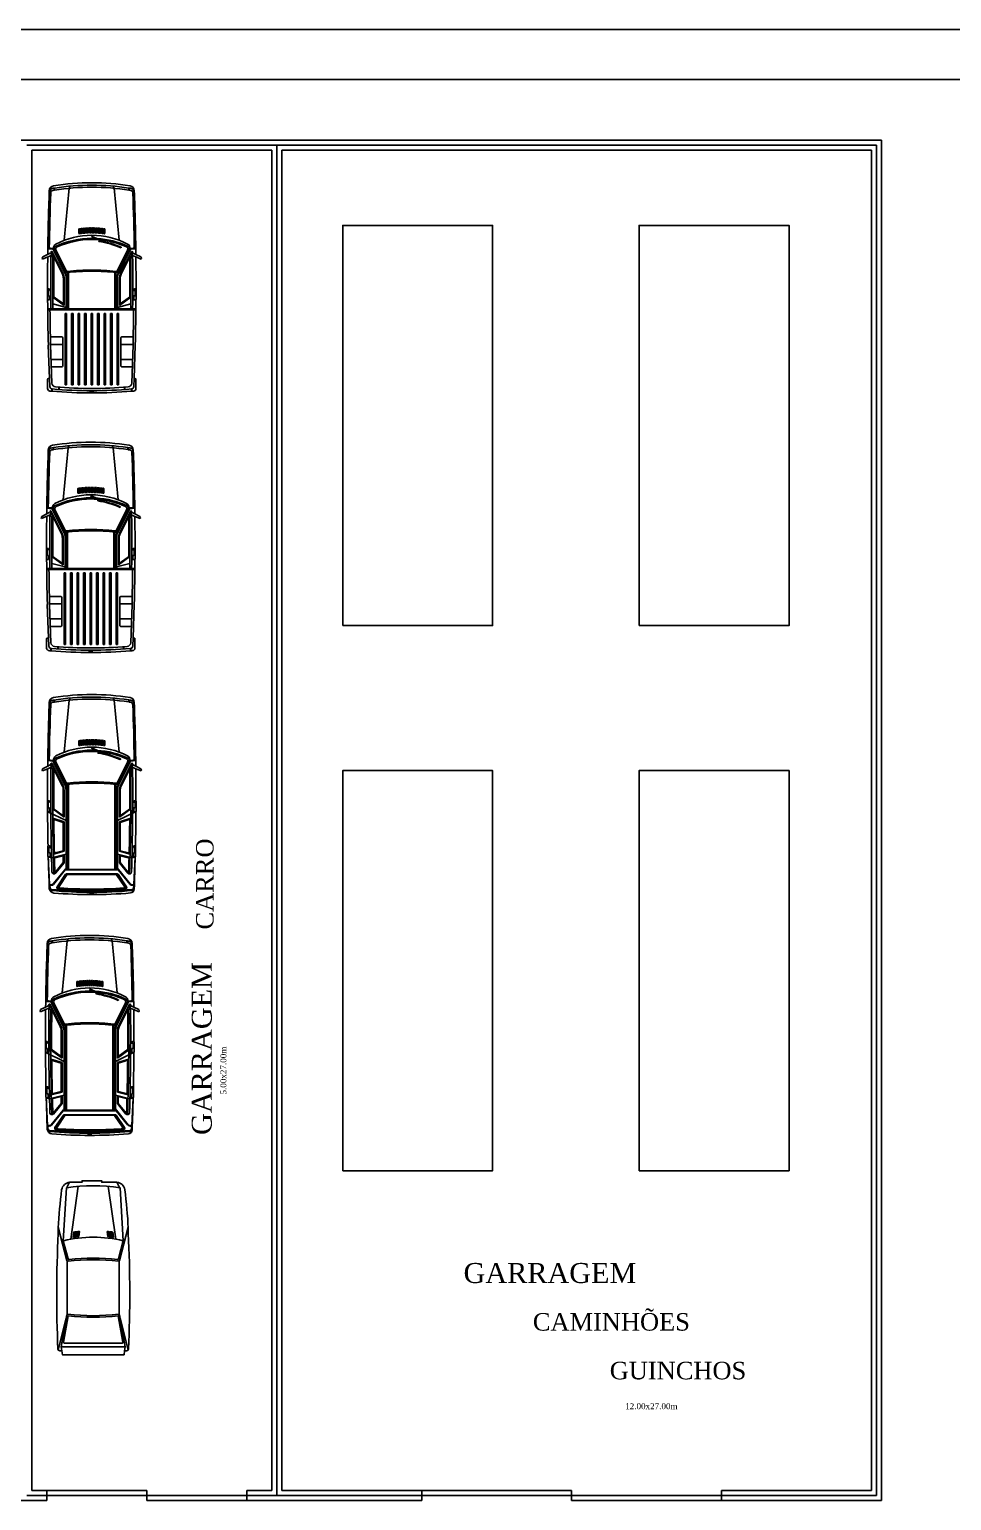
# Model space of a CAD drawing. Extents: x 220.6 to 320.1, y 139.4 to 202.4.
# Drawn here: x 245.51 to 263.96, y 173.01 to 202.42 of the extents above; entities that cross this region are included whole.
import ezdxf

# ---------------------------------------------------------------- set-up
doc = ezdxf.new("R2010")
doc.units = 0
doc.layers.get('0').update_dxf_attribs({"linetype": 'CONTINUOUS'})
for name, color, linetype in [('DIVISORIA', 5, 'CONTINUOUS'), ('EXTERN', 7, 'CONTINUOUS'), ('EXTERN-I', 251, 'CONTINUOUS'), ('Layer1', 252, 'CONTINUOUS'), ('MOBIL-I', 251, 'CONTINUOUS')]:
    doc.layers.add(name, color=color, linetype=linetype)
doc.styles.add('STYLE2', font='times.ttf', dxfattribs={"height": 0.15})

# ---------------------------------------------------------------- blocks, each defined once
blk = doc.blocks.new('Carro_01')
at = {"layer": 'EXTERN'}
for p, q in [((1.483, 0.983), (1.433, 0.882)), ((1.509, 0.993), (1.483, 0.983)), ((1.527, 0.986), (1.483, 0.882)), ((1.527, 0.986), (1.509, 0.993)), ((2.334, 0.887), (2.134, 0.887)), ((3.236, 0.876), (3.036, 0.876)), ((1.483, -0.983), (1.433, -0.882)), ((1.527, -0.986), (1.483, -0.882)), ((3.236, -0.876), (3.036, -0.876)), ((1.509, -0.993), (1.483, -0.983)), ((1.527, -0.986), (1.509, -0.993)), ((2.334, -0.887), (2.134, -0.887))]:
    blk.add_line(p, q, dxfattribs=at)
for centre, radius, start, end in [((2.014, -48.263), 49.148, 89.8675, 90.619), ((2.134, 0.877), 0.01, 90, 127.9556), ((2.334, 0.877), 0.01, 43.8548, 90), ((2.014, -48.263), 49.148, 88.8155, 89.6188), ((4.854, 0), 4.854, 170.9233, 189.0767), ((0.16, 0.75), 0.1, 90, 170.9233), ((2.014, -48.263), 49.148, 90.6779, 92.1624), ((3.036, 0.866), 0.01, 90, 126.2178), ((3.236, 0.866), 0.01, 18.3115, 90), ((2.014, -48.263), 49.148, 87.8125, 88.5644), ((3.887, 0.769), 0.08, 4.9189, 87.8125), ((-5.051, 0), 9.051, 0, 4.9189), ((-5.051, 0), 9.051, 355.1937, 0), ((0.16, -0.75), 0.1, 189.0767, 270), ((2.014, 48.263), 49.148, 267.8376, 269.3221), ((2.014, 48.263), 49.148, 269.381, 270.1325), ((2.014, 48.263), 49.148, 270.3812, 271.1845), ((3.036, -0.866), 0.01, 233.7822, 270), ((3.236, -0.866), 0.01, 270, 341.6885), ((2.014, 48.263), 49.148, 271.4356, 272.1713), ((3.869, -0.75), 0.1, 274.3337, 355.1937), ((2.134, -0.877), 0.01, 232.0444, 270), ((2.334, -0.877), 0.01, 270, 316.1452)]:
    blk.add_arc(centre, radius, start, end, dxfattribs=at)
at = {"layer": 'EXTERN-I'}
for p, q in [((0.148, 0.744), (0.11, 0.744)), ((0.149, 0.749), (0.111, 0.749)), ((1.315, 0.765), (1.305, 0.88)), ((1.329, 0.776), (1.32, 0.88)), ((1.807, 0.538), (1.329, 0.776)), ((1.782, 0.528), (1.341, 0.748)), ((1.8, 0.53), (1.347, 0.756)), ((1.757, 0.515), (1.352, 0.717)), ((1.824, 0.574), (1.377, 0.797)), ((1.433, 0.882), (1.407, 0.83)), ((1.407, 0.83), (1.415, 0.816)), ((1.415, 0.81), (1.415, 0.816)), ((1.437, 0.807), (1.415, 0.816)), ((1.441, 0.805), (1.417, 0.805)), ((1.441, 0.8), (1.417, 0.8)), ((1.441, 0.795), (1.417, 0.795)), ((1.441, 0.79), (1.417, 0.79)), ((1.441, 0.785), (1.417, 0.785)), ((1.437, 0.807), (1.453, 0.811)), ((1.443, 0.808), (1.443, 0.807)), ((1.483, 0.882), (1.453, 0.811)), ((1.468, 0.817), (1.485, 0.743)), ((1.478, 0.817), (1.497, 0.737)), ((1.831, 0.587), (1.492, 0.756)), ((2.124, 0.877), (2.124, 0.854)), ((2.154, 0.844), (2.134, 0.844)), ((2.154, 0.859), (2.154, 0.844)), ((2.254, 0.869), (2.164, 0.869)), ((2.264, 0.859), (2.264, 0.844)), ((2.344, 0.844), (2.264, 0.844)), ((2.424, 0.569), (2.276, 0.772)), ((2.453, 0.554), (2.287, 0.782)), ((2.344, 0.877), (2.344, 0.844)), ((2.344, 0.877), (2.519, 0.514)), ((2.544, 0.554), (2.473, 0.78)), ((2.555, 0.569), (2.492, 0.77)), ((3.026, 0.866), (3.026, 0.843)), ((3.056, 0.833), (3.036, 0.833)), ((3.056, 0.848), (3.056, 0.833)), ((3.156, 0.858), (3.066, 0.858)), ((3.171, 0.759), (3.123, 0.569)), ((3.189, 0.768), (3.134, 0.554)), ((3.166, 0.848), (3.166, 0.833)), ((3.246, 0.833), (3.166, 0.833)), ((3.267, 0.806), (3.192, 0.514)), ((3.27, 0.756), (3.222, 0.569)), ((3.8, 0.844), (3.246, 0.87)), ((3.267, 0.806), (3.246, 0.87)), ((3.246, 0.866), (3.246, 0.833)), ((3.359, 0.569), (3.555, 0.731)), ((3.364, 0.554), (3.572, 0.725)), ((3.497, 0.534), (3.785, 0.771)), ((3.507, 0.529), (3.795, 0.766)), ((3.594, 0.527), (3.843, 0.695)), ((3.594, 0.515), (3.83, 0.674)), ((3.604, 0.497), (3.836, 0.654)), ((3.87, 0.835), (3.81, 0.84)), ((3.87, 0.835), (3.89, 0.834)), ((0.111, 0.45), (0.069, 0.43)), ((0.111, 0.45), (1.152, 0.55)), ((1.294, 0.574), (1.302, 0.571)), ((1.797, 0.484), (3.497, 0.484)), ((1.797, 0.464), (3.497, 0.464)), ((1.911, 0.569), (2.424, 0.569)), ((1.911, 0.554), (2.453, 0.554)), ((1.911, 0.514), (3.477, 0.514)), ((1.911, 0.504), (3.497, 0.504)), ((2.544, 0.554), (3.134, 0.554)), ((2.555, 0.569), (3.123, 0.569)), ((3.202, 0.554), (3.364, 0.554)), ((3.222, 0.569), (3.359, 0.569)), ((3.497, 0.504), (3.497, 0)), ((3.507, 0.529), (3.507, 0)), ((3.587, 0.514), (3.587, 0)), ((3.597, 0.485), (3.597, 0)), ((0.905, 0.053), (1.001, 0.053)), ((0.905, 0.029), (1.001, 0.029)), ((0.905, 0.005), (1.001, 0.005)), ((0.906, 0.077), (1.002, 0.077)), ((0.906, 0.067), (1.002, 0.067)), ((0.906, 0.019), (1.002, 0.019)), ((0.907, 0.043), (1.003, 0.043)), ((0.908, 0.101), (1.003, 0.101)), ((0.908, 0.091), (1.003, 0.091)), ((0.909, 0.125), (1.005, 0.125)), ((0.909, 0.115), (1.005, 0.115)), ((0.91, 0.139), (1.006, 0.139)), ((0.911, 0.15), (1.007, 0.15)), ((0.912, 0.164), (1.008, 0.164)), ((0.913, 0.174), (1.009, 0.174)), ((0.915, 0.188), (1.01, 0.188)), ((0.916, 0.198), (1.011, 0.198)), ((0.917, 0.212), (1.013, 0.212)), ((0.919, 0.222), (1.015, 0.222)), ((0.92, 0.236), (1.016, 0.236)), ((0.922, 0.246), (1.018, 0.246)), ((0.924, 0.26), (1.019, 0.26)), ((1.188, 0.278), (1.074, 0.009)), ((1.077, 0.003), (1.085, -0.001)), ((1.085, -0.001), (1.177, 0.23)), ((1.162, 0.124), (1.171, 0.123)), ((3.497, -0.504), (3.497, 0)), ((3.507, -0.529), (3.507, 0)), ((3.587, -0.514), (3.587, 0)), ((3.597, -0.485), (3.597, 0)), ((3.962, 0.03), (3.985, 0.03)), ((3.962, 0.03), (3.962, -0.03)), ((3.972, 0.02), (3.98, 0.02)), ((3.972, 0.02), (3.972, -0.02)), ((3.98, -0.02), (3.98, 0.02)), ((3.99, -0.025), (3.99, 0.025)), ((0.905, -0.005), (1.001, -0.005)), ((0.905, -0.029), (1.001, -0.029)), ((0.905, -0.053), (1.001, -0.053)), ((0.906, -0.019), (1.002, -0.019)), ((0.906, -0.067), (1.002, -0.067)), ((0.906, -0.077), (1.002, -0.077)), ((0.907, -0.043), (1.003, -0.043)), ((0.908, -0.091), (1.003, -0.091)), ((0.908, -0.101), (1.003, -0.101)), ((0.909, -0.115), (1.005, -0.115)), ((0.909, -0.125), (1.005, -0.125)), ((0.91, -0.139), (1.006, -0.139)), ((0.911, -0.15), (1.007, -0.15)), ((0.912, -0.164), (1.008, -0.164)), ((0.913, -0.174), (1.009, -0.174)), ((0.915, -0.188), (1.01, -0.188)), ((0.916, -0.198), (1.011, -0.198)), ((0.917, -0.212), (1.013, -0.212)), ((0.919, -0.222), (1.015, -0.222)), ((0.92, -0.236), (1.016, -0.236)), ((0.922, -0.246), (1.018, -0.246)), ((0.924, -0.26), (1.019, -0.26)), ((3.962, -0.03), (3.985, -0.03)), ((3.972, -0.02), (3.98, -0.02)), ((0.111, -0.45), (0.069, -0.43)), ((0.111, -0.45), (1.152, -0.55)), ((1.807, -0.538), (1.329, -0.776)), ((1.782, -0.528), (1.341, -0.748)), ((1.8, -0.53), (1.347, -0.756)), ((1.757, -0.515), (1.352, -0.717)), ((1.824, -0.574), (1.377, -0.797)), ((1.831, -0.587), (1.492, -0.756)), ((1.797, -0.464), (3.497, -0.464)), ((1.797, -0.484), (3.497, -0.484)), ((1.911, -0.504), (3.497, -0.504)), ((1.911, -0.514), (3.477, -0.514)), ((1.911, -0.554), (2.453, -0.554)), ((1.911, -0.569), (2.424, -0.569)), ((2.424, -0.569), (2.276, -0.772)), ((2.453, -0.554), (2.287, -0.782)), ((2.344, -0.877), (2.519, -0.514)), ((2.544, -0.554), (2.473, -0.78)), ((2.555, -0.569), (2.492, -0.77)), ((2.544, -0.554), (3.134, -0.554)), ((2.555, -0.569), (3.123, -0.569)), ((3.171, -0.759), (3.123, -0.569)), ((3.189, -0.768), (3.134, -0.554)), ((3.267, -0.806), (3.192, -0.514)), ((3.202, -0.554), (3.364, -0.554)), ((3.222, -0.569), (3.359, -0.569)), ((3.27, -0.756), (3.222, -0.569)), ((3.359, -0.569), (3.555, -0.731)), ((3.364, -0.554), (3.572, -0.725)), ((3.497, -0.534), (3.785, -0.771)), ((3.507, -0.529), (3.795, -0.766)), ((3.594, -0.515), (3.83, -0.674)), ((3.594, -0.527), (3.843, -0.695)), ((3.604, -0.497), (3.836, -0.654)), ((0.148, -0.744), (0.11, -0.744)), ((0.149, -0.749), (0.111, -0.749)), ((1.315, -0.765), (1.305, -0.88)), ((1.329, -0.776), (1.32, -0.88)), ((1.407, -0.83), (1.415, -0.816)), ((1.433, -0.882), (1.407, -0.83)), ((1.437, -0.807), (1.415, -0.816)), ((1.415, -0.81), (1.415, -0.816)), ((1.441, -0.785), (1.417, -0.785)), ((1.441, -0.79), (1.417, -0.79)), ((1.441, -0.795), (1.417, -0.795)), ((1.441, -0.8), (1.417, -0.8)), ((1.441, -0.805), (1.417, -0.805)), ((1.437, -0.807), (1.453, -0.811)), ((1.443, -0.808), (1.443, -0.807)), ((1.483, -0.882), (1.453, -0.811)), ((1.468, -0.817), (1.485, -0.743)), ((1.478, -0.817), (1.497, -0.737)), ((2.124, -0.877), (2.124, -0.854)), ((2.154, -0.844), (2.134, -0.844)), ((2.154, -0.859), (2.154, -0.844)), ((2.254, -0.869), (2.164, -0.869)), ((2.344, -0.844), (2.264, -0.844)), ((2.264, -0.859), (2.264, -0.844)), ((2.344, -0.877), (2.344, -0.844)), ((3.026, -0.866), (3.026, -0.843)), ((3.056, -0.833), (3.036, -0.833)), ((3.056, -0.848), (3.056, -0.833)), ((3.156, -0.858), (3.066, -0.858)), ((3.166, -0.848), (3.166, -0.833)), ((3.246, -0.833), (3.166, -0.833)), ((3.8, -0.844), (3.245, -0.87)), ((3.267, -0.806), (3.246, -0.87)), ((3.246, -0.866), (3.246, -0.833)), ((3.87, -0.835), (3.81, -0.84)), ((3.87, -0.835), (3.89, -0.834))]:
    blk.add_line(p, q, dxfattribs=at)
for centre, radius, start, end in [((2.134, 0.877), 0.01, 127.9556, 180), ((2.334, 0.877), 0.01, 0, 43.8548), ((4.854, 0), 4.804, 171.1155, 189.0767), ((4.854, 0), 4.764, 171.0197, 189.0767), ((0.11, 0.742), 0.002, 90, 171.1155), ((4.854, 0), 4.804, 170.4938, 171.0068), ((0.111, 0.751), 0.002, 171.0068, 270), ((0.165, 0.785), 0.05, 92.1586, 170.4938), ((4.854, 0), 4.764, 170.5798, 170.9588), ((0.204, 0.772), 0.05, 92.1145, 170.5798), ((2.014, -48.263), 49.133, 90.8253, 92.1586), ((2.014, -48.263), 49.118, 90.8239, 92.1145), ((2.609, 0), 1.557, 152.5696, 180), ((2.824, 0), 1.712, 154.9617, 176.4075), ((2.824, 0), 1.689, 155.787, 174.044), ((1.307, 0.676), 0.09, 84.5936, 152.5696), ((1.318, 0.704), 0.05, 63.4654, 154.9617), ((1.329, 0.672), 0.05, 63.4654, 155.787), ((1.307, 0.676), 0.09, 63.4654, 84.5936), ((1.382, 0.806), 0.01, 90.7267, 243.4654), ((2.004, -48.263), 49.083, 90.6881, 90.7267), ((1.42, 0.81), 0.005, 179.0858, 270), ((1.417, 0.802), 0.0025, 90, 270), ((1.417, 0.797), 0.0025, 90, 270), ((1.417, 0.792), 0.0025, 90, 270), ((1.417, 0.787), 0.0025, 90, 270), ((1.441, 0.807), 0.002, 270, 0), ((1.441, 0.802), 0.0025, 270, 90), ((1.441, 0.797), 0.0025, 270, 90), ((1.441, 0.792), 0.0025, 270, 90), ((1.441, 0.787), 0.0025, 270, 90), ((2.004, -48.263), 49.083, 88.1977, 90.6405), ((2.014, -48.276), 49.058, 88.1975, 90.6155), ((2.014, -48.276), 49.048, 89.6943, 90.613), ((2.014, -48.276), 49.038, 89.6857, 90.6104), ((1.911, 0.754), 0.185, 243.4654, 270), ((2.134, 0.854), 0.01, 180, 270), ((2.164, 0.859), 0.01, 90, 180), ((2.254, 0.859), 0.01, 0, 90), ((2.014, -48.276), 49.048, 88.648, 89.4413), ((2.014, -48.276), 49.038, 88.6507, 89.4376), ((3.036, 0.866), 0.01, 126.2178, 180), ((3.036, 0.843), 0.01, 180, 270), ((3.066, 0.848), 0.01, 90, 180), ((3.156, 0.848), 0.01, 0, 90), ((3.236, 0.866), 0.01, 0, 18.3115), ((2.021, -48.276), 49.038, 88.2196, 88.5437), ((2.014, -48.276), 49.048, 88.2063, 88.5332), ((3.544, 0.729), 0.01, 4.7318, 88.2196), ((3.546, 0.756), 0.04, 309.4569, 88.1977), ((3.549, 0.738), 0.01, 309.4569, 88.2063), ((3.557, 0.738), 0.02, 309.4569, 88.1975), ((3.753, 0.809), 0.05, 309.4569, 5.2509), ((3.763, 0.805), 0.05, 309.4569, 5.2166), ((-5.051, 0), 8.891, 5.2509, 5.4442), ((-5.051, 0), 8.901, 5.2166, 5.4164), ((3.846, 0.649), 0.03, 4.1736, 124.0503), ((3.847, 0.638), 0.02, 4.0995, 124.0503), ((3.86, 0.67), 0.03, 4.3027, 124.0503), ((-5.051, 0), 8.941, 0, 4.0995), ((3.869, 0.805), 0.03, 5.1565, 87.8353), ((-5.051, 0), 8.951, 0, 4.1736), ((3.889, 0.804), 0.03, 5.1401, 87.8118), ((-5.051, 0), 8.966, 0, 4.3027), ((-5.051, 0), 8.986, 0, 5.1565), ((-5.051, 0), 9.006, 0, 5.1401), ((2.929, -0.147), 1.793, 156.3489, 171.0944), ((2.923, -0.146), 1.773, 156.163, 171.2804), ((1.292, 0.57), 0.005, 66.1887, 156.3489), ((6.027, 0), 4.281, 173.5027, 180), ((1.744, 0.488), 0.03, 353.5027, 63.4654), ((6.027, 0), 4.258, 173.2878, 180), ((1.768, 0.501), 0.03, 353.2878, 63.4654), ((1.911, 0.754), 0.25, 243.4654, 270), ((1.911, 0.754), 0.24, 243.4654, 270), ((1.911, 0.754), 0.2, 243.4654, 270), ((3.503, 0.508), 0.0261, 102.129, 167.871), ((3.602, 0.514), 0.015, 124.0503, 180), ((3.602, 0.502), 0.015, 124.0503, 180), ((3.612, 0.485), 0.015, 124.0503, 180), ((0.914, 0.059), 0.0108, 133.8665, 215.2785), ((0.914, 0.035), 0.0108, 133.8665, 215.2785), ((0.914, 0.011), 0.0108, 133.8665, 215.2785), ((0.915, 0.084), 0.0108, 133.8665, 215.2785), ((0.916, 0.108), 0.0108, 133.8665, 215.2785), ((0.918, 0.132), 0.0108, 133.8665, 215.2785), ((0.92, 0.156), 0.0108, 133.8665, 215.2785), ((0.922, 0.18), 0.0108, 133.8665, 215.2785), ((0.925, 0.204), 0.0108, 133.8665, 215.2785), ((0.928, 0.228), 0.0108, 133.8665, 215.2785), ((0.931, 0.253), 0.0108, 133.8665, 215.2785), ((0.994, 0.061), 0.0107, 313.1344, 35.5646), ((0.994, 0.036), 0.0107, 313.1344, 35.5646), ((0.994, 0.013), 0.0107, 313.1344, 35.5646), ((0.995, 0.085), 0.0107, 313.1344, 35.5646), ((0.996, 0.109), 0.0107, 313.1344, 35.5646), ((0.997, 0.133), 0.0107, 313.1344, 35.5646), ((0.999, 0.157), 0.0107, 313.1344, 35.5646), ((1.002, 0.182), 0.0107, 313.1344, 35.5646), ((1.004, 0.206), 0.0107, 313.1344, 35.5646), ((1.007, 0.23), 0.0107, 313.1344, 35.5646), ((1.011, 0.254), 0.0107, 313.1344, 35.5646), ((2.609, 0), 1.557, 180, 207.4304), ((1.079, 0.007), 0.005, 157.0783, 247.0783), ((2.824, 0), 1.712, 177.6158, 180), ((2.824, 0), 1.712, 180, 205.0383), ((2.824, 0), 1.689, 175.246, 180), ((2.824, 0), 1.689, 180, 204.213), ((1.172, 0.2), 0.005, 171.0944, 261.2547), ((6.027, 0), 4.281, 180, 186.4973), ((6.027, 0), 4.258, 180, 186.7122), ((-5.051, 0), 8.941, 355.9005, 0), ((-5.051, 0), 8.951, 355.8264, 0), ((-5.051, 0), 8.966, 355.6973, 0), ((-5.051, 0), 8.986, 354.8435, 0), ((-5.051, 0), 9.006, 354.8599, 0), ((3.985, 0.025), 0.005, 360, 90), ((0.914, -0.011), 0.0108, 144.7215, 226.1335), ((0.914, -0.035), 0.0108, 144.7215, 226.1335), ((0.914, -0.059), 0.0108, 144.7215, 226.1335), ((0.915, -0.084), 0.0108, 144.7215, 226.1335), ((0.916, -0.108), 0.0108, 144.7215, 226.1335), ((0.918, -0.132), 0.0108, 144.7215, 226.1335), ((0.92, -0.156), 0.0108, 144.7215, 226.1335), ((0.922, -0.18), 0.0108, 144.7215, 226.1335), ((0.925, -0.204), 0.0108, 144.7215, 226.1335), ((0.928, -0.228), 0.0108, 144.7215, 226.1335), ((0.931, -0.253), 0.0108, 144.7215, 226.1335), ((0.994, -0.013), 0.0107, 324.4354, 46.8656), ((0.994, -0.036), 0.0107, 324.4354, 46.8656), ((0.994, -0.061), 0.0107, 324.4354, 46.8656), ((0.995, -0.085), 0.0107, 324.4354, 46.8656), ((0.996, -0.109), 0.0107, 324.4354, 46.8656), ((0.997, -0.133), 0.0107, 324.4354, 46.8656), ((0.999, -0.157), 0.0107, 324.4354, 46.8656), ((1.002, -0.182), 0.0107, 324.4354, 46.8656), ((1.004, -0.206), 0.0107, 324.4354, 46.8656), ((1.007, -0.23), 0.0107, 324.4354, 46.8656), ((1.011, -0.254), 0.0107, 324.4354, 46.8656), ((3.985, -0.025), 0.005, 270, 360), ((1.744, -0.488), 0.03, 296.5346, 6.4973), ((1.768, -0.501), 0.03, 296.5346, 6.7122), ((1.911, -0.754), 0.25, 90, 116.5346), ((1.911, -0.754), 0.24, 90, 116.5346), ((1.911, -0.754), 0.2, 90, 116.5346), ((1.911, -0.754), 0.185, 90, 116.5346), ((3.503, -0.508), 0.0261, 192.129, 257.871), ((3.602, -0.502), 0.015, 180, 235.9497), ((3.602, -0.514), 0.015, 180, 235.9497), ((3.612, -0.485), 0.015, 180, 235.9497), ((0.16, -0.75), 0.1, 189.0767, 270), ((0.11, -0.742), 0.002, 188.8845, 270), ((0.111, -0.751), 0.002, 90, 188.9932), ((4.854, 0), 4.804, 188.9932, 189.5062), ((0.165, -0.785), 0.05, 189.5062, 267.8414), ((4.854, 0), 4.764, 189.0412, 189.4202), ((0.204, -0.772), 0.05, 189.4202, 267.8855), ((2.014, 48.263), 49.133, 267.8414, 269.1747), ((2.014, 48.263), 49.118, 267.8855, 269.1761), ((1.307, -0.676), 0.09, 207.4304, 275.4064), ((1.318, -0.704), 0.05, 205.0383, 296.5346), ((1.329, -0.672), 0.05, 204.213, 296.5346), ((1.307, -0.676), 0.09, 275.4064, 296.5346), ((1.382, -0.806), 0.01, 116.5346, 269.2733), ((2.004, 48.263), 49.083, 269.2733, 269.3119), ((1.417, -0.787), 0.0025, 90, 270), ((1.417, -0.792), 0.0025, 90, 270), ((1.417, -0.797), 0.0025, 90, 270), ((1.417, -0.802), 0.0025, 90, 270), ((1.42, -0.81), 0.005, 90, 180.9142), ((1.441, -0.787), 0.0025, 270, 90), ((1.441, -0.792), 0.0025, 270, 90), ((1.441, -0.797), 0.0025, 270, 90), ((1.441, -0.802), 0.0025, 270, 90), ((1.441, -0.807), 0.002, 0, 90), ((2.004, 48.263), 49.083, 269.3595, 271.8023), ((2.014, 48.276), 49.058, 269.3845, 271.8025), ((2.014, 48.276), 49.048, 269.387, 270.3057), ((2.014, 48.276), 49.038, 269.3896, 270.3143), ((2.134, -0.854), 0.01, 90, 180), ((2.134, -0.877), 0.01, 180, 232.0444), ((2.164, -0.859), 0.01, 180, 270), ((2.254, -0.859), 0.01, 270, 360), ((2.334, -0.877), 0.01, 316.1452, 360), ((2.014, 48.276), 49.048, 270.5587, 271.352), ((2.014, 48.276), 49.038, 270.5624, 271.3493), ((3.036, -0.843), 0.01, 90, 180), ((3.036, -0.866), 0.01, 180, 233.7822), ((3.066, -0.848), 0.01, 180, 270), ((3.156, -0.848), 0.01, 270, 360), ((3.236, -0.866), 0.01, 341.6885, 360), ((2.021, 48.276), 49.038, 271.4563, 271.7804), ((2.014, 48.276), 49.048, 271.4668, 271.7937), ((3.544, -0.729), 0.01, 271.7804, 355.2682), ((3.546, -0.756), 0.04, 271.8023, 50.5431), ((3.549, -0.738), 0.01, 271.7937, 50.5431), ((3.557, -0.738), 0.02, 271.8025, 50.5431), ((3.753, -0.809), 0.05, 354.7491, 50.5431), ((3.763, -0.805), 0.05, 354.7834, 50.5431), ((-5.051, 0), 8.891, 354.5558, 354.7491), ((-5.051, 0), 8.901, 354.5836, 354.7834), ((3.846, -0.649), 0.03, 235.9497, 355.8264), ((3.847, -0.638), 0.02, 235.9497, 355.9005), ((3.86, -0.67), 0.03, 235.9497, 355.6973), ((3.869, -0.805), 0.03, 272.1647, 354.8435), ((3.889, -0.804), 0.03, 272.1882, 354.8599)]:
    blk.add_arc(centre, radius, start, end, dxfattribs=at)
blk = doc.blocks.new('Carro_02')
at = {"layer": 'EXTERN'}
for p, q in [((1.483, 0.983), (1.433, 0.882)), ((1.509, 0.993), (1.483, 0.983)), ((1.527, 0.986), (1.483, 0.882)), ((1.527, 0.986), (1.509, 0.993)), ((2.334, 0.887), (2.134, 0.887)), ((4.118, 0.884), (3.935, 0.884)), ((3.914, 0.846), (3.246, 0.87)), ((3.915, 0.864), (3.915, 0.848)), ((3.914, -0.846), (3.246, -0.87)), ((3.915, -0.864), (3.915, -0.848)), ((2.334, -0.887), (2.134, -0.887)), ((4.118, -0.884), (3.935, -0.884))]:
    blk.add_line(p, q, dxfattribs=at)
for centre, radius, start, end in [((2.014, -48.263), 49.148, 89.8675, 90.619), ((2.134, 0.877), 0.01, 90, 127.9556), ((2.334, 0.877), 0.01, 43.8548, 90), ((2.014, -48.263), 49.148, 88.5641, 89.6188), ((3.935, 0.864), 0.02, 90, 180), ((4.116, 0.832), 0.052, 5.3065, 87.7875), ((4.854, 0), 4.854, 170.9233, 180), ((0.16, 0.75), 0.1, 90, 170.9233), ((2.014, -48.263), 49.148, 90.6779, 92.1624), ((-4.847, 0), 9.053, 5.0728, 5.3065), ((-4.847, 0), 9.051, 0, 5.0739), ((4.854, 0), 4.854, 180, 189.0767), ((-4.847, 0), 9.051, 354.9261, 0), ((0.16, -0.75), 0.1, 189.0767, 270), ((2.014, 48.263), 49.148, 267.8376, 269.3221), ((2.014, 48.263), 49.148, 269.381, 270.1325), ((2.014, 48.263), 49.148, 270.3812, 271.4359), ((3.935, -0.864), 0.02, 180, 270), ((4.116, -0.832), 0.052, 272.2125, 354.6935), ((-4.847, 0), 9.053, 354.6935, 354.9272), ((2.134, -0.877), 0.01, 232.0444, 270), ((2.334, -0.877), 0.01, 270, 316.1452)]:
    blk.add_arc(centre, radius, start, end, dxfattribs=at)
at = {"layer": 'EXTERN-I'}
for p, q in [((0.148, 0.744), (0.11, 0.744)), ((0.149, 0.749), (0.111, 0.749)), ((1.297, 0.59), (1.305, 0.586)), ((1.315, 0.765), (1.305, 0.88)), ((1.329, 0.776), (1.32, 0.88)), ((1.807, 0.538), (1.329, 0.776)), ((1.782, 0.528), (1.341, 0.748)), ((1.8, 0.53), (1.347, 0.756)), ((1.757, 0.515), (1.352, 0.717)), ((1.824, 0.574), (1.377, 0.797)), ((1.433, 0.882), (1.407, 0.83)), ((1.407, 0.83), (1.415, 0.816)), ((1.437, 0.807), (1.415, 0.816)), ((1.415, 0.81), (1.415, 0.816)), ((1.441, 0.805), (1.417, 0.805)), ((1.441, 0.8), (1.417, 0.8)), ((1.441, 0.795), (1.417, 0.795)), ((1.441, 0.79), (1.417, 0.79)), ((1.441, 0.785), (1.417, 0.785)), ((1.437, 0.807), (1.453, 0.811)), ((1.443, 0.808), (1.443, 0.807)), ((1.483, 0.882), (1.453, 0.811)), ((1.468, 0.817), (1.485, 0.743)), ((1.478, 0.817), (1.497, 0.737)), ((1.831, 0.587), (1.492, 0.756)), ((2.124, 0.877), (2.124, 0.854)), ((2.154, 0.844), (2.134, 0.844)), ((2.154, 0.859), (2.154, 0.844)), ((2.254, 0.869), (2.164, 0.869)), ((2.264, 0.859), (2.264, 0.844)), ((2.344, 0.844), (2.264, 0.844)), ((2.424, 0.569), (2.276, 0.772)), ((2.453, 0.554), (2.287, 0.782)), ((2.344, 0.877), (2.344, 0.844)), ((2.423, 0.781), (2.494, 0.514)), ((2.524, 0), (2.524, 0.882)), ((2.544, 0), (2.544, 0.882)), ((3.083, 0.602), (3.083, 0.828)), ((3.234, 0.582), (3.234, 0.825)), ((4.009, 0.798), (3.243, 0.825)), ((3.534, 0.582), (3.534, 0.814)), ((3.684, 0.602), (3.684, 0.809)), ((4.077, 0.84), (3.914, 0.846)), ((4.135, 0.659), (4.09, 0.659)), ((4.09, 0.659), (4.135, 0.659)), ((4.135, 0.656), (4.09, 0.656)), ((4.09, 0.656), (4.135, 0.656)), ((4.171, 0.801), (4.123, 0.801)), ((4.169, 0.796), (4.123, 0.796)), ((0.111, 0.45), (0.069, 0.43)), ((0.111, 0.45), (1.152, 0.55)), ((1.797, 0.484), (2.524, 0.484)), ((1.797, 0.464), (2.524, 0.464)), ((1.911, 0.569), (2.424, 0.569)), ((1.911, 0.554), (2.453, 0.554)), ((1.911, 0.514), (2.524, 0.514)), ((1.911, 0.504), (2.524, 0.504)), ((2.617, 0.531), (2.614, 0.535)), ((2.614, 0.505), (2.614, 0.535)), ((2.614, 0.535), (4.044, 0.535)), ((2.617, 0.508), (2.614, 0.505)), ((2.614, 0.505), (4.044, 0.505)), ((2.614, 0.405), (4.044, 0.405)), ((2.614, 0.375), (2.614, 0.405)), ((2.617, 0.401), (2.614, 0.405)), ((2.617, 0.378), (2.614, 0.375)), ((2.614, 0.375), (4.044, 0.375)), ((2.617, 0.508), (2.617, 0.531)), ((2.617, 0.531), (3.318, 0.531)), ((2.617, 0.508), (3.318, 0.508)), ((2.617, 0.401), (3.318, 0.401)), ((2.617, 0.378), (2.617, 0.401)), ((2.617, 0.378), (3.318, 0.378)), ((3.103, 0.582), (3.664, 0.582)), ((4.041, 0.531), (3.318, 0.531)), ((4.041, 0.508), (3.318, 0.508)), ((4.041, 0.401), (3.318, 0.401)), ((4.041, 0.378), (3.318, 0.378)), ((4.041, 0.531), (4.044, 0.535)), ((4.041, 0.508), (4.041, 0.531)), ((4.041, 0.508), (4.044, 0.505)), ((4.041, 0.401), (4.044, 0.405)), ((4.041, 0.378), (4.041, 0.401)), ((4.041, 0.378), (4.044, 0.375)), ((4.044, 0.535), (4.044, 0.505)), ((4.044, 0.405), (4.044, 0.375)), ((0.905, 0.053), (1.001, 0.053)), ((0.905, 0.029), (1.001, 0.029)), ((0.905, 0.005), (1.001, 0.005)), ((0.906, 0.077), (1.002, 0.077)), ((0.906, 0.067), (1.002, 0.067)), ((0.906, 0.019), (1.002, 0.019)), ((0.907, 0.043), (1.003, 0.043)), ((0.908, 0.101), (1.003, 0.101)), ((0.908, 0.091), (1.003, 0.091)), ((0.909, 0.125), (1.005, 0.125)), ((0.909, 0.115), (1.005, 0.115)), ((0.91, 0.139), (1.006, 0.139)), ((0.911, 0.15), (1.007, 0.15)), ((0.912, 0.164), (1.008, 0.164)), ((0.913, 0.174), (1.009, 0.174)), ((0.915, 0.188), (1.01, 0.188)), ((0.916, 0.198), (1.011, 0.198)), ((0.917, 0.212), (1.013, 0.212)), ((0.919, 0.222), (1.015, 0.222)), ((0.92, 0.236), (1.016, 0.236)), ((0.922, 0.246), (1.018, 0.246)), ((0.924, 0.26), (1.019, 0.26)), ((1.186, 0.275), (1.074, 0.009)), ((1.077, 0.003), (1.085, -0.001)), ((1.085, -0.001), (1.176, 0.229)), ((1.165, 0.14), (1.174, 0.138)), ((2.614, 0.275), (4.044, 0.275)), ((2.614, 0.245), (2.614, 0.275)), ((2.617, 0.271), (2.614, 0.275)), ((2.617, 0.248), (2.614, 0.245)), ((2.614, 0.245), (4.044, 0.245)), ((2.614, 0.145), (4.044, 0.145)), ((2.614, 0.115), (2.614, 0.145)), ((2.617, 0.141), (2.614, 0.145)), ((2.617, 0.118), (2.614, 0.115)), ((2.614, 0.115), (4.044, 0.115)), ((2.614, 0.015), (4.044, 0.015)), ((2.614, -0.015), (2.614, 0.015)), ((2.617, 0.011), (2.614, 0.015)), ((2.617, 0.271), (3.318, 0.271)), ((2.617, 0.248), (2.617, 0.271)), ((2.617, 0.248), (3.318, 0.248)), ((2.617, 0.141), (3.318, 0.141)), ((2.617, 0.118), (2.617, 0.141)), ((2.617, 0.118), (3.318, 0.118)), ((2.617, 0.011), (3.318, 0.011)), ((2.617, -0.012), (2.617, 0.011)), ((4.041, 0.271), (3.318, 0.271)), ((4.041, 0.248), (3.318, 0.248)), ((4.041, 0.141), (3.318, 0.141)), ((4.041, 0.118), (3.318, 0.118)), ((4.041, 0.011), (3.318, 0.011)), ((4.041, 0.271), (4.044, 0.275)), ((4.041, 0.248), (4.041, 0.271)), ((4.041, 0.248), (4.044, 0.245)), ((4.041, 0.141), (4.044, 0.145)), ((4.041, 0.118), (4.041, 0.141)), ((4.041, 0.118), (4.044, 0.115)), ((4.041, 0.011), (4.044, 0.015)), ((4.041, -0.012), (4.041, 0.011)), ((4.044, 0.275), (4.044, 0.245)), ((4.044, 0.145), (4.044, 0.115)), ((4.044, 0.015), (4.044, -0.015)), ((4.167, 0.03), (4.189, 0.03)), ((4.167, -0.03), (4.167, 0.03)), ((4.167, 0.03), (4.167, -0.03)), ((4.167, 0.03), (4.189, 0.03)), ((4.177, 0.02), (4.184, 0.02)), ((4.177, -0.02), (4.177, 0.02)), ((4.177, 0.02), (4.177, -0.02)), ((4.177, 0.02), (4.184, 0.02)), ((4.184, 0.02), (4.184, -0.02)), ((4.184, -0.02), (4.184, 0.02)), ((4.194, 0.025), (4.194, -0.025)), ((4.194, -0.025), (4.194, 0.025)), ((0.905, -0.005), (1.001, -0.005)), ((0.905, -0.029), (1.001, -0.029)), ((0.905, -0.053), (1.001, -0.053)), ((0.906, -0.019), (1.002, -0.019)), ((0.906, -0.067), (1.002, -0.067)), ((0.906, -0.077), (1.002, -0.077)), ((0.907, -0.043), (1.003, -0.043)), ((0.908, -0.091), (1.003, -0.091)), ((0.908, -0.101), (1.003, -0.101)), ((0.909, -0.115), (1.005, -0.115)), ((0.909, -0.125), (1.005, -0.125)), ((0.91, -0.139), (1.006, -0.139)), ((0.911, -0.15), (1.007, -0.15)), ((0.912, -0.164), (1.008, -0.164)), ((0.913, -0.174), (1.009, -0.174)), ((0.915, -0.188), (1.01, -0.188)), ((0.916, -0.198), (1.011, -0.198)), ((0.917, -0.212), (1.013, -0.212)), ((0.919, -0.222), (1.015, -0.222)), ((0.92, -0.236), (1.016, -0.236)), ((0.922, -0.246), (1.018, -0.246)), ((0.924, -0.26), (1.019, -0.26)), ((2.524, 0), (2.524, -0.882)), ((2.544, 0), (2.544, -0.882)), ((2.617, -0.012), (2.614, -0.015)), ((2.614, -0.015), (4.044, -0.015)), ((2.614, -0.115), (4.044, -0.115)), ((2.614, -0.145), (2.614, -0.115)), ((2.617, -0.119), (2.614, -0.115)), ((2.617, -0.142), (2.614, -0.145)), ((2.614, -0.145), (4.044, -0.145)), ((2.614, -0.245), (4.044, -0.245)), ((2.614, -0.275), (2.614, -0.245)), ((2.617, -0.249), (2.614, -0.245)), ((2.617, -0.272), (2.614, -0.275)), ((2.614, -0.275), (4.044, -0.275)), ((2.617, -0.012), (3.318, -0.012)), ((2.617, -0.119), (3.318, -0.119)), ((2.617, -0.142), (2.617, -0.119)), ((2.617, -0.142), (3.318, -0.142)), ((2.617, -0.249), (3.318, -0.249)), ((2.617, -0.272), (2.617, -0.249)), ((2.617, -0.272), (3.318, -0.272)), ((4.041, -0.012), (3.318, -0.012)), ((4.041, -0.119), (3.318, -0.119)), ((4.041, -0.142), (3.318, -0.142)), ((4.041, -0.249), (3.318, -0.249)), ((4.041, -0.272), (3.318, -0.272)), ((4.041, -0.012), (4.044, -0.015)), ((4.041, -0.119), (4.044, -0.115)), ((4.041, -0.142), (4.041, -0.119)), ((4.041, -0.142), (4.044, -0.145)), ((4.041, -0.249), (4.044, -0.245)), ((4.041, -0.272), (4.041, -0.249)), ((4.041, -0.272), (4.044, -0.275)), ((4.044, -0.115), (4.044, -0.145)), ((4.044, -0.245), (4.044, -0.275)), ((4.167, -0.03), (4.189, -0.03)), ((4.167, -0.03), (4.189, -0.03)), ((4.177, -0.02), (4.184, -0.02)), ((4.177, -0.02), (4.184, -0.02)), ((0.111, -0.45), (0.069, -0.43)), ((0.111, -0.45), (0.069, -0.43)), ((0.111, -0.45), (1.152, -0.55)), ((1.807, -0.538), (1.329, -0.776)), ((1.782, -0.528), (1.341, -0.748)), ((1.8, -0.53), (1.347, -0.756)), ((1.757, -0.515), (1.352, -0.717)), ((1.824, -0.574), (1.377, -0.797)), ((1.831, -0.587), (1.492, -0.756)), ((1.797, -0.464), (2.524, -0.464)), ((1.797, -0.484), (2.524, -0.484)), ((1.911, -0.504), (2.524, -0.504)), ((1.911, -0.514), (2.524, -0.514)), ((1.911, -0.554), (2.453, -0.554)), ((1.911, -0.569), (2.424, -0.569)), ((2.424, -0.569), (2.276, -0.772)), ((2.453, -0.554), (2.287, -0.782)), ((2.423, -0.781), (2.494, -0.514)), ((2.614, -0.375), (4.044, -0.375)), ((2.614, -0.405), (2.614, -0.375)), ((2.617, -0.379), (2.614, -0.375)), ((2.617, -0.402), (2.614, -0.405)), ((2.614, -0.405), (4.044, -0.405)), ((2.614, -0.505), (4.044, -0.505)), ((2.614, -0.535), (2.614, -0.505)), ((2.617, -0.509), (2.614, -0.505)), ((2.617, -0.532), (2.614, -0.535)), ((2.614, -0.535), (4.044, -0.535)), ((2.617, -0.379), (3.318, -0.379)), ((2.617, -0.402), (2.617, -0.379)), ((2.617, -0.402), (3.318, -0.402)), ((2.617, -0.509), (3.318, -0.509)), ((2.617, -0.532), (2.617, -0.509)), ((2.617, -0.532), (3.318, -0.532)), ((3.103, -0.582), (3.664, -0.582)), ((3.234, -0.582), (3.234, -0.825)), ((4.041, -0.379), (3.318, -0.379)), ((4.041, -0.402), (3.318, -0.402)), ((4.041, -0.509), (3.318, -0.509)), ((4.041, -0.532), (3.318, -0.532)), ((3.534, -0.582), (3.534, -0.814)), ((4.041, -0.379), (4.044, -0.375)), ((4.041, -0.402), (4.041, -0.379)), ((4.041, -0.402), (4.044, -0.405)), ((4.041, -0.509), (4.044, -0.505)), ((4.041, -0.532), (4.041, -0.509)), ((4.041, -0.532), (4.044, -0.535)), ((4.044, -0.375), (4.044, -0.405)), ((4.044, -0.505), (4.044, -0.535)), ((0.148, -0.744), (0.11, -0.744)), ((0.149, -0.749), (0.111, -0.749)), ((1.315, -0.765), (1.305, -0.88)), ((1.329, -0.776), (1.32, -0.88)), ((1.407, -0.83), (1.415, -0.816)), ((1.483, -0.983), (1.407, -0.83)), ((1.437, -0.807), (1.415, -0.816)), ((1.415, -0.81), (1.415, -0.816)), ((1.441, -0.785), (1.417, -0.785)), ((1.441, -0.79), (1.417, -0.79)), ((1.441, -0.795), (1.417, -0.795)), ((1.441, -0.8), (1.417, -0.8)), ((1.441, -0.805), (1.417, -0.805)), ((1.437, -0.807), (1.453, -0.811)), ((1.443, -0.808), (1.443, -0.807)), ((1.527, -0.986), (1.453, -0.811)), ((1.468, -0.817), (1.485, -0.743)), ((1.478, -0.817), (1.497, -0.737)), ((2.124, -0.877), (2.124, -0.854)), ((2.154, -0.844), (2.134, -0.844)), ((2.154, -0.859), (2.154, -0.844)), ((2.254, -0.869), (2.164, -0.869)), ((2.264, -0.859), (2.264, -0.844)), ((2.344, -0.844), (2.264, -0.844)), ((2.344, -0.877), (2.344, -0.844)), ((3.083, -0.602), (3.083, -0.828)), ((4.009, -0.798), (3.243, -0.825)), ((3.684, -0.602), (3.684, -0.809)), ((4.077, -0.84), (3.914, -0.846)), ((4.09, -0.656), (4.135, -0.656)), ((4.09, -0.659), (4.135, -0.659)), ((4.135, -0.656), (4.094, -0.656)), ((4.135, -0.659), (4.094, -0.659)), ((4.169, -0.796), (4.123, -0.796)), ((4.171, -0.801), (4.123, -0.801)), ((1.509, -0.993), (1.483, -0.983)), ((1.527, -0.986), (1.509, -0.993))]:
    blk.add_line(p, q, dxfattribs=at)
for centre, radius, start, end in [((2.134, 0.877), 0.01, 127.9556, 180), ((2.334, 0.877), 0.01, 0, 43.8548), ((4.854, 0), 4.804, 171.1155, 180), ((4.854, 0), 4.764, 171.0197, 180), ((0.11, 0.742), 0.002, 90, 171.1155), ((4.854, 0), 4.804, 170.4938, 171.0068), ((0.111, 0.751), 0.002, 171.0068, 270), ((0.165, 0.785), 0.05, 92.1586, 170.4938), ((4.854, 0), 4.764, 170.5798, 170.9588), ((0.204, 0.772), 0.05, 92.1145, 170.5798), ((2.014, -48.263), 49.133, 90.8253, 92.1586), ((2.014, -48.263), 49.118, 90.8239, 92.1145), ((2.609, 0), 1.557, 152.5696, 180), ((2.824, 0), 1.712, 154.9617, 176.4075), ((2.824, 0), 1.689, 155.787, 174.044), ((1.307, 0.676), 0.09, 84.5936, 152.5696), ((1.318, 0.704), 0.05, 63.4654, 154.9617), ((1.329, 0.672), 0.05, 63.4654, 155.787), ((1.295, 0.585), 0.005, 66.1887, 156.3489), ((1.307, 0.676), 0.09, 63.4654, 84.5936), ((1.382, 0.806), 0.01, 90.7267, 243.4654), ((2.004, -48.263), 49.083, 90.6881, 90.7267), ((1.42, 0.81), 0.005, 179.0858, 270), ((1.417, 0.802), 0.0025, 90, 270), ((1.417, 0.797), 0.0025, 90, 270), ((1.417, 0.792), 0.0025, 90, 270), ((1.417, 0.787), 0.0025, 90, 270), ((1.441, 0.807), 0.002, 270, 0), ((1.441, 0.802), 0.0025, 270, 90), ((1.441, 0.797), 0.0025, 270, 90), ((1.441, 0.792), 0.0025, 270, 90), ((1.441, 0.787), 0.0025, 270, 90), ((2.004, -48.263), 49.083, 89.3934, 90.6405), ((2.014, -48.276), 49.058, 89.4049, 90.6155), ((2.014, -48.276), 49.048, 89.6943, 90.613), ((2.014, -48.276), 49.038, 89.6857, 90.6104), ((1.911, 0.754), 0.185, 243.4654, 270), ((2.134, 0.854), 0.01, 180, 270), ((2.164, 0.859), 0.01, 90, 180), ((2.254, 0.859), 0.01, 0, 90), ((2.014, -48.263), 49.103, 88.5641, 89.3821), ((3.103, 0.602), 0.02, 180, 270), ((3.664, 0.602), 0.02, 270, 360), ((4.005, 0.718), 0.08, 4.6396, 87.3145), ((4.074, 0.79), 0.05, 5.0619, 87.3145), ((-4.847, 0), 8.961, 0, 4.6396), ((-4.847, 0), 9.006, 0, 5.0619), ((2.932, -0.132), 1.793, 156.3489, 171.0944), ((2.926, -0.13), 1.773, 156.163, 171.2804), ((6.027, 0), 4.281, 173.5027, 180), ((1.744, 0.488), 0.03, 353.5027, 63.4654), ((6.027, 0), 4.258, 173.2878, 180), ((1.768, 0.501), 0.03, 353.2878, 63.4654), ((1.911, 0.754), 0.25, 243.4654, 270), ((1.911, 0.754), 0.24, 243.4654, 270), ((1.911, 0.754), 0.2, 243.4654, 270), ((0.914, 0.059), 0.0108, 133.8665, 215.2785), ((0.914, 0.035), 0.0108, 133.8665, 215.2785), ((0.914, 0.011), 0.0108, 133.8665, 215.2785), ((0.915, 0.084), 0.0108, 133.8665, 215.2785), ((0.916, 0.108), 0.0108, 133.8665, 215.2785), ((0.918, 0.132), 0.0108, 133.8665, 215.2785), ((0.92, 0.156), 0.0108, 133.8665, 215.2785), ((0.922, 0.18), 0.0108, 133.8665, 215.2785), ((0.925, 0.204), 0.0108, 133.8665, 215.2785), ((0.928, 0.228), 0.0108, 133.8665, 215.2785), ((0.931, 0.253), 0.0108, 133.8665, 215.2785), ((0.994, 0.061), 0.0107, 313.1344, 35.5646), ((0.994, 0.036), 0.0107, 313.1344, 35.5646), ((0.994, 0.013), 0.0107, 313.1344, 35.5646), ((0.995, 0.085), 0.0107, 313.1344, 35.5646), ((0.996, 0.109), 0.0107, 313.1344, 35.5646), ((0.997, 0.133), 0.0107, 313.1344, 35.5646), ((0.999, 0.157), 0.0107, 313.1344, 35.5646), ((1.002, 0.182), 0.0107, 313.1344, 35.5646), ((1.004, 0.206), 0.0107, 313.1344, 35.5646), ((1.007, 0.23), 0.0107, 313.1344, 35.5646), ((1.011, 0.254), 0.0107, 313.1344, 35.5646), ((1.079, 0.007), 0.005, 157.0783, 247.0783), ((2.824, 0), 1.712, 177.6158, 180), ((2.824, 0), 1.689, 175.246, 180), ((1.166, 0.145), 0.005, 171.0944, 261.2547), ((4.189, 0.025), 0.005, 0, 90), ((4.189, 0.025), 0.005, 360, 90), ((4.854, 0), 4.804, 180, 188.8845), ((4.854, 0), 4.764, 180, 188.9803), ((0.914, -0.011), 0.0108, 144.7215, 226.1335), ((0.914, -0.035), 0.0108, 144.7215, 226.1335), ((0.914, -0.059), 0.0108, 144.7215, 226.1335), ((0.915, -0.084), 0.0108, 144.7215, 226.1335), ((0.916, -0.108), 0.0108, 144.7215, 226.1335), ((0.918, -0.132), 0.0108, 144.7215, 226.1335), ((0.92, -0.156), 0.0108, 144.7215, 226.1335), ((0.922, -0.18), 0.0108, 144.7215, 226.1335), ((0.925, -0.204), 0.0108, 144.7215, 226.1335), ((0.928, -0.228), 0.0108, 144.7215, 226.1335), ((0.931, -0.253), 0.0108, 144.7215, 226.1335), ((0.994, -0.013), 0.0107, 324.4354, 46.8656), ((0.994, -0.036), 0.0107, 324.4354, 46.8656), ((0.994, -0.061), 0.0107, 324.4354, 46.8656), ((0.995, -0.085), 0.0107, 324.4354, 46.8656), ((0.996, -0.109), 0.0107, 324.4354, 46.8656), ((0.997, -0.133), 0.0107, 324.4354, 46.8656), ((0.999, -0.157), 0.0107, 324.4354, 46.8656), ((1.002, -0.182), 0.0107, 324.4354, 46.8656), ((1.004, -0.206), 0.0107, 324.4354, 46.8656), ((1.007, -0.23), 0.0107, 324.4354, 46.8656), ((1.011, -0.254), 0.0107, 324.4354, 46.8656), ((2.609, 0), 1.557, 180, 207.4304), ((2.824, 0), 1.712, 180, 205.0383), ((2.824, 0), 1.689, 180, 204.213), ((6.027, 0), 4.281, 180, 186.4973), ((6.027, 0), 4.258, 180, 186.7122), ((-4.847, 0), 8.961, 355.3604, 0), ((-4.847, 0), 9.006, 354.9381, 0), ((4.189, -0.025), 0.005, 270, 0), ((4.189, -0.025), 0.005, 270, 360), ((1.744, -0.488), 0.03, 296.5346, 6.4973), ((1.768, -0.501), 0.03, 296.5346, 6.7122), ((1.911, -0.754), 0.25, 90, 116.5346), ((1.911, -0.754), 0.24, 90, 116.5346), ((1.911, -0.754), 0.2, 90, 116.5346), ((1.911, -0.754), 0.185, 90, 116.5346), ((3.103, -0.602), 0.02, 90, 180), ((3.664, -0.602), 0.02, 0, 90), ((0.11, -0.742), 0.002, 188.8845, 270), ((0.111, -0.751), 0.002, 90, 188.9932), ((4.854, 0), 4.804, 188.9932, 189.5062), ((0.165, -0.785), 0.05, 189.5062, 267.8414), ((4.854, 0), 4.764, 189.0412, 189.4202), ((0.204, -0.772), 0.05, 189.4202, 267.8855), ((2.014, 48.263), 49.133, 267.8414, 269.1747), ((2.014, 48.263), 49.118, 267.8855, 269.1761), ((1.307, -0.676), 0.09, 207.4304, 275.4064), ((1.318, -0.704), 0.05, 205.0383, 296.5346), ((1.329, -0.672), 0.05, 204.213, 296.5346), ((1.307, -0.676), 0.09, 275.4064, 296.5346), ((1.382, -0.806), 0.01, 116.5346, 269.2733), ((2.004, 48.263), 49.083, 269.2733, 269.3119), ((1.417, -0.787), 0.0025, 90, 270), ((1.417, -0.792), 0.0025, 90, 270), ((1.417, -0.797), 0.0025, 90, 270), ((1.417, -0.802), 0.0025, 90, 270), ((1.42, -0.81), 0.005, 90, 180.9142), ((1.441, -0.787), 0.0025, 270, 90), ((1.441, -0.792), 0.0025, 270, 90), ((1.441, -0.797), 0.0025, 270, 90), ((1.441, -0.802), 0.0025, 270, 90), ((1.441, -0.807), 0.002, 0, 90), ((2.004, 48.263), 49.083, 269.3595, 270.6066), ((2.014, 48.276), 49.058, 269.3845, 270.5951), ((2.014, 48.276), 49.048, 269.387, 270.3057), ((2.014, 48.276), 49.038, 269.3896, 270.3143), ((2.134, -0.854), 0.01, 90, 180), ((2.134, -0.877), 0.01, 180, 232.0444), ((2.164, -0.859), 0.01, 180, 270), ((2.254, -0.859), 0.01, 270, 360), ((2.334, -0.877), 0.01, 316.1452, 360), ((2.014, 48.263), 49.103, 270.6179, 271.4359), ((4.005, -0.718), 0.08, 272.6855, 355.3604), ((4.074, -0.79), 0.05, 272.6855, 354.9381)]:
    blk.add_arc(centre, radius, start, end, dxfattribs=at)
blk = doc.blocks.new('Carro_03')
at = {"layer": 'EXTERN'}
blk.add_lwpolyline([(3.4, -0.602), (3.4, -0.644, -0.400755), (3.367, -0.679, -0.024282), (1.057, -0.673), (0.945, -0.673, -0.01958), (0.18, -0.606, -0.323148), (0.03, -0.448), (0.03, -0.198), (0, -0.198), (0, 0.198), (0.03, 0.198), (0.03, 0.502, -0.323148), (0.18, 0.659, -0.01958), (0.945, 0.727), (1.057, 0.727, -0.024282), (3.367, 0.732, -0.400755), (3.4, 0.697), (3.4, 0.655), (3.48, 0.643), (3.48, -0.589)], format="xyb", close=True, dxfattribs=at)
at = {"layer": 'EXTERN-I'}
for p, q in [((3.384, 0.727), (2.748, 0.566)), ((3.32, 0.668), (3.32, -0.615)), ((0.03, 0.502), (0.138, 0.554)), ((1.169, 0.477), (0.112, 0.327)), ((1.608, 0.546), (2.673, 0.547)), ((1.169, -0.423), (0.112, -0.273)), ((0.03, -0.448), (0.138, -0.501)), ((1.608, -0.492), (2.673, -0.493)), ((3.384, -0.673), (2.748, -0.512))]:
    blk.add_line(p, q, dxfattribs=at)
for points in [[(0.14, -0.51, -0.074208), (0.14, 0.563), (1.2, 0.625), (1.563, 0.531, -0.374478), (1.578, 0.51, 0.05791), (1.578, -0.456, -0.374478), (1.563, -0.478), (1.2, -0.572)], [(3.226, -0.567), (2.7, -0.473, 0.06), (2.7, 0.527), (3.226, 0.621, -0.467038), (3.25, 0.601), (3.25, -0.548, -0.467038)], [(1.014, 0.303), (1.116, 0.318, -0.000985), (1.117, 0.328), (1.015, 0.314, 0.000947)], [(1.119, 0.338, -0.000987), (1.12, 0.349), (1.017, 0.334, 0.000948), (1.016, 0.324)], [(1.019, 0.344), (1.121, 0.359, -0.000989), (1.122, 0.369), (1.02, 0.355, 0.00095)], [(1.125, 0.39), (1.022, 0.375, 0.000952), (1.021, 0.365), (1.124, 0.379, -0.000991)], [(1.024, 0.385), (1.127, 0.4, -0.000994), (1.128, 0.41), (1.025, 0.396, 0.000954)], [(1.13, 0.421, -0.000996), (1.131, 0.431), (1.028, 0.416, 0.000956), (1.027, 0.406)], [(1.117, -0.274, -0.000985), (1.116, -0.264), (1.014, -0.25, 0.000947), (1.015, -0.26)], [(1.017, -0.28), (1.12, -0.295, -0.000987), (1.119, -0.285), (1.016, -0.27, 0.000948)], [(1.02, -0.301), (1.122, -0.316, -0.000989), (1.121, -0.305), (1.019, -0.291, 0.00095)], [(1.021, -0.311, 0.000952), (1.022, -0.322), (1.125, -0.336, -0.000991), (1.124, -0.326)], [(1.025, -0.342), (1.128, -0.357, -0.000994), (1.127, -0.346), (1.024, -0.332, 0.000954)], [(1.13, -0.367), (1.027, -0.352, 0.000956), (1.028, -0.363), (1.131, -0.377, -0.000996)]]:
    blk.add_lwpolyline(points, format="xyb", close=True, dxfattribs=at)
for points in [[(0.93, -0.672), (1.596, -0.5, 0.376264), (1.611, -0.478, -0.061052), (1.611, 0.532, 0.376264), (1.596, 0.554), (0.93, 0.726)], [(3.4, -0.602), (3.32, -0.615), (2.685, -0.501, -0.39825), (2.669, -0.479, 0.061136), (2.669, 0.533, -0.39825), (2.685, 0.555), (3.32, 0.668), (3.4, 0.655)]]:
    blk.add_lwpolyline(points, format="xyb", dxfattribs=at)
blk.add_arc((3.722, 0.027), 2.592, 166.6546, 193.3454, dxfattribs=at)

msp = doc.modelspace()

# ---------------------------------------------------------------- linework, layer by layer
at = {"color": 0}
for p, q in [((220.61, 202.424), (320.147, 202.424)), ((223.61, 201.424), (319.147, 201.424))]:
    msp.add_line(p, q, dxfattribs=at)
for p, q in [((262.562, 200.208), (232.362, 200.208)), ((262.562, 173.008), (262.562, 200.208)), ((245.562, 200.008), (245.562, 173.208)), ((250.362, 200.008), (245.562, 200.008)), ((250.362, 200.008), (250.362, 173.208)), ((262.362, 200.008), (250.562, 200.008)), ((250.562, 200.008), (250.562, 173.208)), ((262.362, 173.208), (262.362, 200.008)), ((240.462, 173.008), (245.862, 173.008)), ((245.562, 173.208), (245.862, 173.208)), ((249.862, 173.208), (250.362, 173.208)), ((249.862, 173.008), (253.362, 173.008)), ((250.562, 173.208), (253.362, 173.208)), ((259.362, 173.208), (262.362, 173.208)), ((259.362, 173.008), (262.562, 173.008))]:
    msp.add_line(p, q)
at = {"layer": 'DIVISORIA'}
for p, q in [((250.462, 200.108), (245.462, 200.108)), ((262.462, 200.108), (250.462, 200.108)), ((250.462, 200.108), (250.462, 173.108)), ((262.462, 173.108), (262.462, 200.108)), ((245.462, 173.108), (250.462, 173.108)), ((250.462, 173.108), (262.462, 173.108))]:
    msp.add_line(p, q, dxfattribs=at)
at = {"layer": 'Layer1', "color": 252}
for points in [[(251.781, 190.504), (254.781, 190.504), (254.781, 198.504), (251.781, 198.504)], [(257.712, 190.504), (260.712, 190.504), (260.712, 198.504), (257.712, 198.504)], [(251.781, 179.604), (254.781, 179.604), (254.781, 187.604), (251.781, 187.604)], [(257.712, 179.604), (260.712, 179.604), (260.712, 187.604), (257.712, 187.604)]]:
    msp.add_lwpolyline(points, close=True, dxfattribs=at)
at = {"layer": 'MOBIL-I', "color": 251}
for p, q in [((245.862, 173.208), (245.862, 173.008)), ((245.862, 173.208), (247.862, 173.208)), ((245.862, 173.108), (249.862, 173.108)), ((247.862, 173.208), (247.862, 173.008)), ((247.862, 173.008), (249.862, 173.008)), ((249.862, 173.208), (249.862, 173.008)), ((253.362, 173.208), (256.362, 173.208)), ((253.362, 173.208), (253.362, 173.008)), ((253.362, 173.108), (259.362, 173.108)), ((256.362, 173.208), (256.362, 173.008)), ((256.362, 173.008), (259.362, 173.008)), ((259.362, 173.208), (259.362, 173.008))]:
    msp.add_line(p, q, dxfattribs=at)

# ---------------------------------------------------------------- block references
at = {"rotation": 270}
for name, p in [('Carro_02', (246.761, 199.359)), ('Carro_02', (246.741, 194.17)), ('Carro_01', (246.76, 189.124)), ('Carro_01', (246.719, 184.309)), ('Carro_03', (246.763, 179.404))]:
    msp.add_blockref(name, p, dxfattribs=at)

# ---------------------------------------------------------------- texts
at = {"layer": 'Layer1', "color": 252, "style": 'STYLE2'}
for s, height, p in [('CARRO', 0.35, (249.197, 184.426)), ('GARRAGEM ', 0.4, (249.161, 180.318)), ('5.00x27.00m', 0.12, (249.453, 181.127))]:
    msp.add_text(s, height=height, rotation=90, dxfattribs=at).set_placement(p)
for s, height, p in [('GARRAGEM ', 0.4, (254.199, 177.358)), ('CAMINHÕES', 0.35, (255.586, 176.406)), ('GUINCHOS', 0.35, (257.124, 175.432)), ('12.00x27.00m', 0.12, (257.434, 174.835))]:
    msp.add_text(s, height=height, dxfattribs=at).set_placement(p)

doc.saveas('drawing.dxf')
